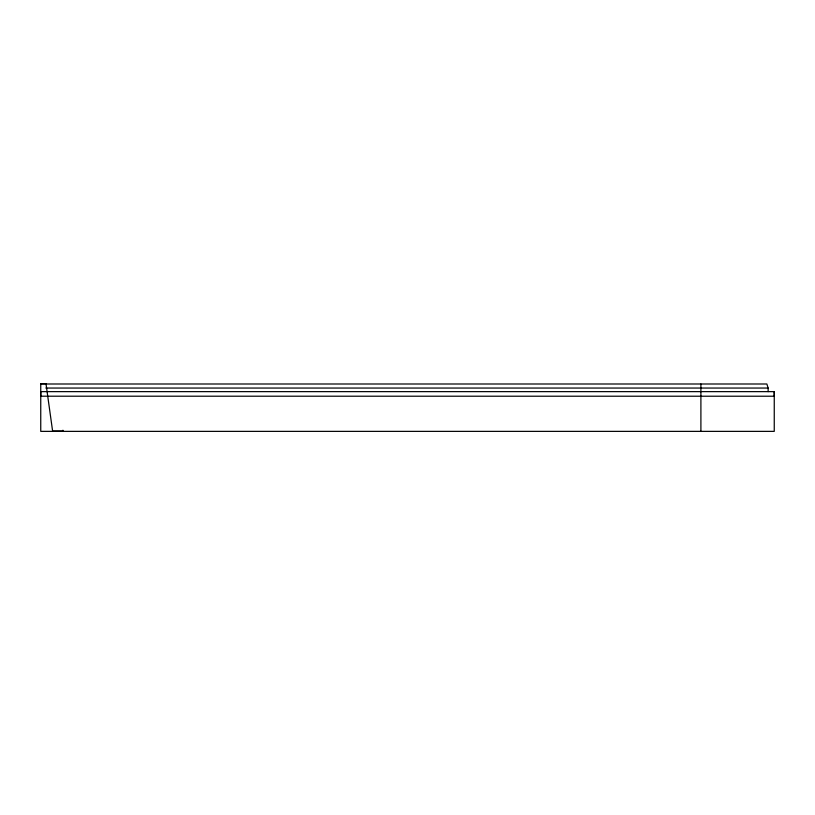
<?xml version="1.0" encoding="UTF-8"?>
<svg xmlns="http://www.w3.org/2000/svg" width="815" height="815" viewBox="0 0 815 815"><rect width="100%" height="100%" fill="white"/><g stroke="black" fill="none" stroke-linecap="round" stroke-linejoin="round"><path stroke-width="1.22" d="M774.25 391.638L774.25 396.222L40.75 396.202L40.75 391.638L774.25 391.638L774.25 431.369L40.75 431.369L40.75 383.631L45.976 383.631L52.598 431.003L62.908 431.003M40.75 383.997L766.864 383.997L768.138 388.052L768.138 391.638M45.834 388.052L768.138 388.052M700.9 383.997L700.9 431.369M62.908 430.228L62.908 431.369"/></g></svg>
